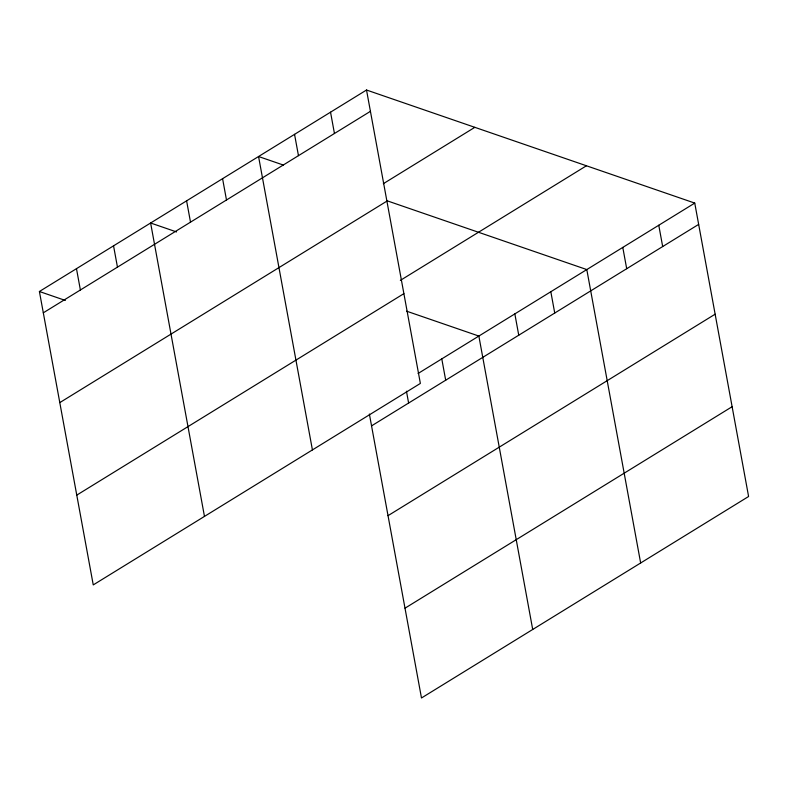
<?xml version="1.0" encoding="UTF-8"?>
<svg xmlns="http://www.w3.org/2000/svg" width="788" height="788" viewBox="0 0 788 788"><rect width="100%" height="100%" fill="white"/><g stroke="black" fill="none" stroke-linecap="round" stroke-linejoin="round"><path stroke-width="1.18" d="M366.519 90.019L420.368 383.431L93.25 584.913L39.4 291.501L366.519 90.019L694.75 203.087L748.6 496.499L421.481 697.981L369.375 414.035M43.31 312.816L370.429 111.335M383.332 183.693L474.829 127.331M59.79 402.609L386.908 201.127M400.353 280.39L586.43 165.776M76.771 495.12L403.889 293.638M418.093 373.482L694.75 203.087M371.542 425.875L698.66 224.393M388.021 515.667L715.14 314.185M405.002 608.188L732.121 406.706M283.394 165.066L258.562 156.517L312.422 449.918M386.642 200.635L586.804 269.575L640.654 562.987M176.571 231.938L150.616 223.004L204.466 516.406M406.638 311.191L478.858 336.062L532.708 629.474M39.4 291.501L65.355 300.445M658.768 225.25L662.678 246.555M622.786 247.412L626.696 268.718M550.822 291.737L554.732 313.043M514.84 313.9L518.75 335.205M441.782 358.895L445.693 380.21M406.45 391.203L408.617 403.042M330.536 112.182L334.447 133.497M294.545 134.344L298.465 155.66M222.58 178.679L226.491 199.985M186.598 200.841L190.509 222.147M113.551 245.836L117.461 267.142M76.475 268.669L80.386 289.974"/></g></svg>
